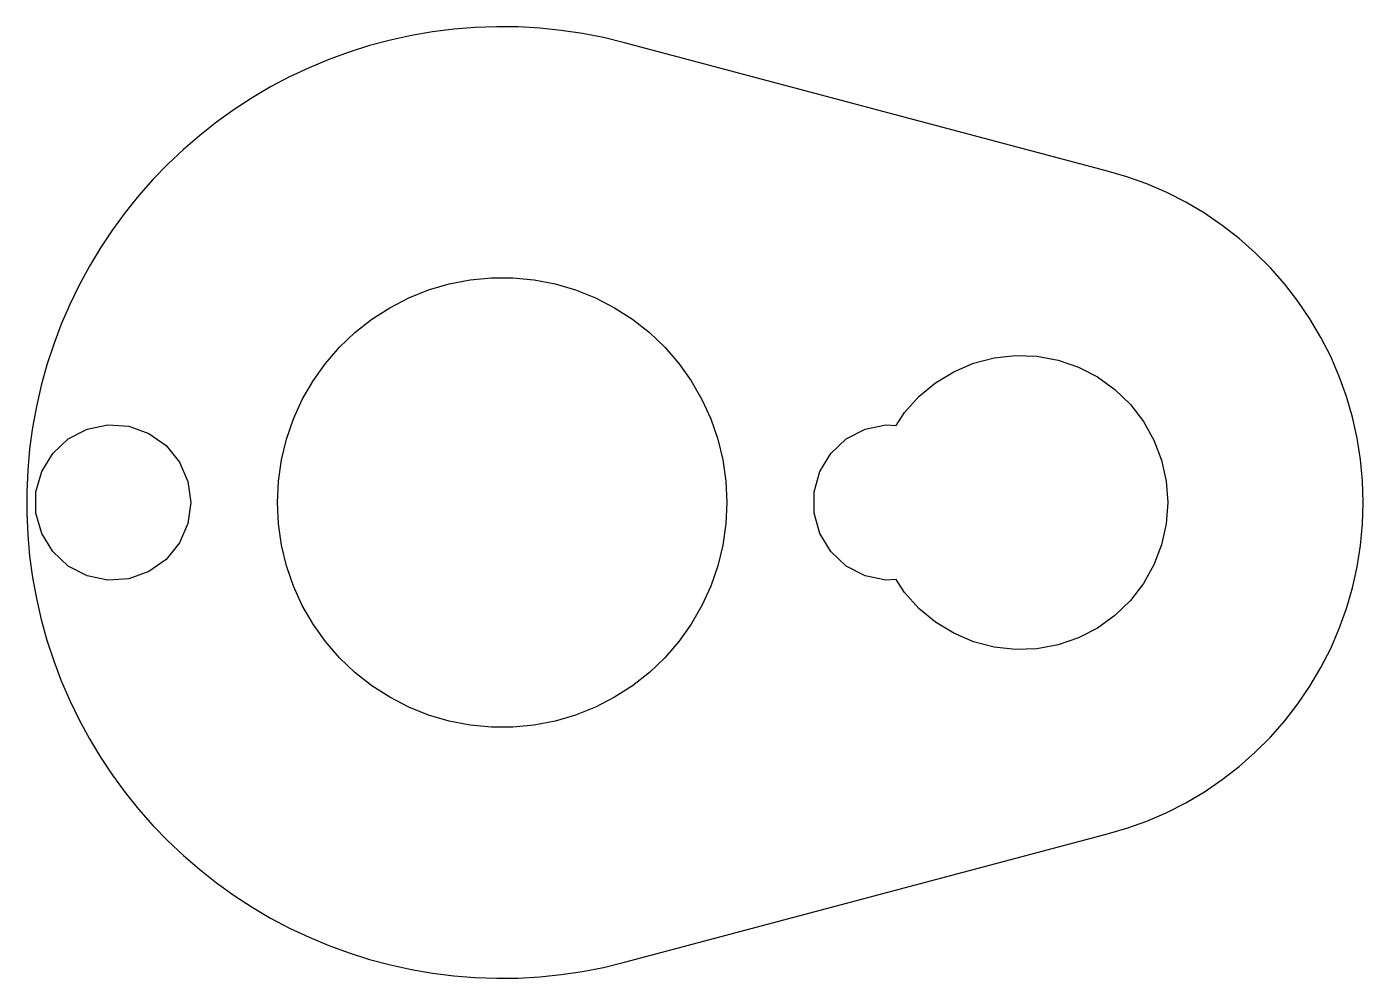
# Model space of a CAD drawing. Header units: metres. Extents: x -5.5 to 10, y -5.5 to 5.5.
import ezdxf

# ---------------------------------------------------------------- set-up
doc = ezdxf.new("R2010")
doc.units = ezdxf.units.M

msp = doc.modelspace()

# ---------------------------------------------------------------- linework, layer by layer
for p, q in [((-0.805084, 5.44075), (-1.05013, 5.3988)), ((-0.558411, 5.47157), (-0.805084, 5.44075)), ((-0.310593, 5.49121), (-0.558411, 5.47157)), ((-0.062149, 5.49963), (-0.310593, 5.49121)), ((0.186417, 5.49683), (-0.062149, 5.49963)), ((0.434616, 5.48279), (0.186417, 5.49683)), ((0.681931, 5.45755), (0.434616, 5.48279)), ((0.927841, 5.42116), (0.681931, 5.45755)), ((1.17186, 5.3737), (0.927841, 5.42116)), ((-1.53325, 5.28195), (-1.77036, 5.20728)), ((-1.293, 5.34584), (-1.53325, 5.28195)), ((-1.05013, 5.3988), (-1.293, 5.34584)), ((1.41348, 5.31526), (1.17186, 5.3737)), ((6.9848, 3.83559), (1.41348, 5.31526)), ((-2.00386, 5.12196), (-2.23326, 5.02617)), ((-1.77036, 5.20728), (-2.00386, 5.12196)), ((-2.23326, 5.02617), (-2.4581, 4.92012)), ((-2.67792, 4.80403), (-2.89226, 4.67812)), ((-2.4581, 4.92012), (-2.67792, 4.80403)), ((-2.89226, 4.67812), (-3.10069, 4.54263)), ((-3.10069, 4.54263), (-3.3028, 4.39789)), ((-3.3028, 4.39789), (-3.49815, 4.24414)), ((-3.49815, 4.24414), (-3.68637, 4.08174)), ((-3.68637, 4.08174), (-3.86705, 3.911)), ((-3.86705, 3.911), (-4.03983, 3.73225)), ((-4.03983, 3.73225), (-4.20435, 3.5459)), ((7.22369, 3.76617), (6.9848, 3.83559)), ((7.45776, 3.6819), (7.22369, 3.76617)), ((7.68608, 3.58311), (7.45776, 3.6819)), ((7.90773, 3.47017), (7.68608, 3.58311)), ((-4.20435, 3.5459), (-4.36028, 3.35229)), ((8.12187, 3.34354), (7.90773, 3.47017)), ((-4.36028, 3.35229), (-4.50731, 3.15184)), ((8.32762, 3.2037), (8.12187, 3.34354)), ((-4.50731, 3.15184), (-4.64513, 2.94495)), ((8.52419, 3.05122), (8.32762, 3.2037)), ((-4.64513, 2.94495), (-4.77345, 2.73203)), ((8.7108, 2.8867), (8.52419, 3.05122)), ((8.8867, 2.7108), (8.7108, 2.8867)), ((-4.77345, 2.73203), (-4.89203, 2.51353)), ((9.05122, 2.52419), (8.8867, 2.7108)), ((-4.89203, 2.51353), (-5.00063, 2.28992)), ((-0.850372, 2.457), (-0.612961, 2.5267)), ((-0.612961, 2.5267), (-0.37001, 2.57353)), ((-0.37001, 2.57353), (-0.123703, 2.59705)), ((-0.123703, 2.59705), (0.123703, 2.59705)), ((0.123703, 2.59705), (0.37001, 2.57353)), ((0.37001, 2.57353), (0.612961, 2.5267)), ((0.612961, 2.5267), (0.850372, 2.457)), ((9.2037, 2.32762), (9.05122, 2.52419)), ((-1.29999, 2.25166), (-1.08008, 2.36504)), ((-1.08008, 2.36504), (-0.850372, 2.457)), ((0.850372, 2.457), (1.08008, 2.36504)), ((1.08008, 2.36504), (1.29999, 2.25166)), ((9.34354, 2.12187), (9.2037, 2.32762)), ((-5.00063, 2.28992), (-5.09898, 2.06161)), ((-1.50813, 2.11789), (-1.29999, 2.25166)), ((1.29999, 2.25166), (1.50813, 2.11789)), ((-5.09898, 2.06161), (-5.18694, 1.82909)), ((-1.70264, 1.96494), (-1.50813, 2.11789)), ((1.50813, 2.11789), (1.70264, 1.96494)), ((9.47017, 1.90773), (9.34354, 2.12187)), ((-1.8817, 1.7942), (-1.70264, 1.96494)), ((1.70264, 1.96494), (1.8817, 1.7942)), ((9.58311, 1.68608), (9.47017, 1.90773)), ((-5.18694, 1.82909), (-5.2643, 1.59283)), ((-2.04373, 1.60721), (-1.8817, 1.7942)), ((1.8817, 1.7942), (2.04373, 1.60721)), ((-5.2643, 1.59283), (-5.33089, 1.35333)), ((-2.18726, 1.40565), (-2.04373, 1.60721)), ((2.04373, 1.60721), (2.18726, 1.40565)), ((5.22269, 1.51187), (5.4511, 1.60893)), ((5.4511, 1.60893), (5.69121, 1.67171)), ((5.69121, 1.67171), (5.93791, 1.69885)), ((5.93791, 1.69885), (6.18593, 1.68979)), ((6.18593, 1.68979), (6.42998, 1.64471)), ((6.42998, 1.64471), (6.66487, 1.56458)), ((6.66487, 1.56458), (6.88559, 1.4511)), ((9.6819, 1.45776), (9.58311, 1.68608)), ((-2.31096, 1.19138), (-2.18726, 1.40565)), ((2.18726, 1.40565), (2.31096, 1.19138)), ((5.01083, 1.38258), (5.22269, 1.51187)), ((6.88559, 1.4511), (7.08743, 1.30669)), ((9.76617, 1.22369), (9.6819, 1.45776)), ((-5.33089, 1.35333), (-5.3866, 1.11107)), ((4.82007, 1.22383), (5.01083, 1.38258)), ((7.08743, 1.30669), (7.2661, 1.13443)), ((-5.3866, 1.11107), (-5.4313, 0.866516)), ((-2.41374, 0.966309), (-2.31096, 1.19138)), ((2.31096, 1.19138), (2.41374, 0.966309)), ((4.65445, 1.03899), (4.82007, 1.22383)), ((7.2661, 1.13443), (7.41779, 0.938004)), ((9.83559, 0.984802), (9.76617, 1.22369)), ((-2.49467, 0.732498), (-2.41374, 0.966309)), ((2.41374, 0.966309), (2.49467, 0.732498)), ((4.55579, 0.889877), (4.65445, 1.03899)), ((7.41779, 0.938004), (7.53926, 0.721573)), ((9.88985, 0.74202), (9.83559, 0.984802)), ((-5.4313, 0.866516), (-5.4649, 0.620209)), ((-5.019, 0.73526), (-4.80139, 0.848022)), ((-4.80139, 0.848022), (-4.56142, 0.897888)), ((-4.56142, 0.897888), (-4.31688, 0.881165)), ((-4.31688, 0.881165), (-4.08594, 0.799088)), ((-4.08594, 0.799088), (-3.8857, 0.657745)), ((3.98099, 0.73526), (4.19859, 0.848022)), ((4.19859, 0.848022), (4.43857, 0.897888)), ((4.43857, 0.897888), (4.55579, 0.889877)), ((-5.4649, 0.620209), (-5.48735, 0.372635)), ((-5.19814, 0.567978), (-5.019, 0.73526)), ((-3.8857, 0.657745), (-3.73102, 0.467621)), ((-2.55301, 0.49205), (-2.49467, 0.732498)), ((2.49467, 0.732498), (2.55301, 0.49205)), ((3.80185, 0.567978), (3.98099, 0.73526)), ((7.53926, 0.721573), (7.62791, 0.489761)), ((9.92877, 0.496307), (9.88985, 0.74202)), ((-5.32549, 0.358551), (-5.19814, 0.567978)), ((-3.73102, 0.467621), (-3.63336, 0.242813)), ((-2.58823, 0.247131), (-2.55301, 0.49205)), ((2.55301, 0.49205), (2.58823, 0.247131)), ((3.6745, 0.358551), (3.80185, 0.567978)), ((7.62791, 0.489761), (7.68187, 0.247513)), ((9.95218, 0.248642), (9.92877, 0.496307)), ((-5.48735, 0.372635), (-5.49858, 0.124283)), ((-5.39162, 0.122543), (-5.32549, 0.358551)), ((3.60837, 0.122543), (3.6745, 0.358551)), ((-3.63336, 0.242813), (-3.59999, 0)), ((-2.59999, 0), (-2.58823, 0.247131)), ((2.58823, 0.247131), (2.59999, 0)), ((7.68187, 0.247513), (7.7, 0)), ((9.95999, 0), (9.95218, 0.248642)), ((-5.49858, 0.124283), (-5.49858, -0.124283)), ((-5.39162, -0.122543), (-5.39162, 0.122543)), ((-3.59999, 0), (-3.63336, -0.242813)), ((-2.58823, -0.247131), (-2.59999, 0)), ((2.59999, 0), (2.58823, -0.247131)), ((3.60837, -0.122543), (3.60837, 0.122543)), ((7.7, 0), (7.68187, -0.247513)), ((9.95218, -0.248642), (9.95999, 0)), ((-5.49858, -0.124283), (-5.48735, -0.372635)), ((-5.32549, -0.358551), (-5.39162, -0.122543)), ((3.6745, -0.358551), (3.60837, -0.122543)), ((-3.63336, -0.242813), (-3.73102, -0.467621)), ((-2.55301, -0.49205), (-2.58823, -0.247131)), ((2.58823, -0.247131), (2.55301, -0.49205)), ((7.68187, -0.247513), (7.62791, -0.489761)), ((9.92877, -0.496307), (9.95218, -0.248642)), ((-5.48735, -0.372635), (-5.4649, -0.620209)), ((-5.19814, -0.567978), (-5.32549, -0.358551)), ((3.80185, -0.567978), (3.6745, -0.358551)), ((-5.019, -0.73526), (-5.19814, -0.567978)), ((-3.73102, -0.467621), (-3.8857, -0.657745)), ((-2.49467, -0.732498), (-2.55301, -0.49205)), ((2.55301, -0.49205), (2.49467, -0.732498)), ((3.98099, -0.73526), (3.80185, -0.567978)), ((7.62791, -0.489761), (7.53926, -0.721573)), ((9.88985, -0.74202), (9.92877, -0.496307)), ((-5.4649, -0.620209), (-5.4313, -0.866516)), ((-4.80139, -0.848022), (-5.019, -0.73526)), ((-3.8857, -0.657745), (-4.08594, -0.799088)), ((-2.41374, -0.966309), (-2.49467, -0.732498)), ((2.49467, -0.732498), (2.41374, -0.966309)), ((4.19859, -0.848022), (3.98099, -0.73526)), ((7.53926, -0.721573), (7.41779, -0.938004)), ((9.83559, -0.984802), (9.88985, -0.74202)), ((-5.4313, -0.866516), (-5.3866, -1.11107)), ((-4.56142, -0.897888), (-4.80139, -0.848022)), ((-4.31688, -0.881165), (-4.56142, -0.897888)), ((-4.08594, -0.799088), (-4.31688, -0.881165)), ((4.43857, -0.897888), (4.19859, -0.848022)), ((4.55579, -0.889877), (4.43857, -0.897888)), ((4.65445, -1.03899), (4.55579, -0.889877)), ((-2.31096, -1.19138), (-2.41374, -0.966309)), ((2.41374, -0.966309), (2.31096, -1.19138)), ((4.82007, -1.22383), (4.65445, -1.03899)), ((7.41779, -0.938004), (7.2661, -1.13443)), ((9.76617, -1.22369), (9.83559, -0.984802)), ((-5.3866, -1.11107), (-5.33089, -1.35333)), ((-2.18726, -1.40565), (-2.31096, -1.19138)), ((2.31096, -1.19138), (2.18726, -1.40565)), ((5.01083, -1.38258), (4.82007, -1.22383)), ((7.2661, -1.13443), (7.08743, -1.30669)), ((9.6819, -1.45776), (9.76617, -1.22369)), ((-5.33089, -1.35333), (-5.2643, -1.59283)), ((5.22269, -1.51187), (5.01083, -1.38258)), ((7.08743, -1.30669), (6.88559, -1.4511)), ((-2.04373, -1.60721), (-2.18726, -1.40565)), ((2.18726, -1.40565), (2.04373, -1.60721)), ((5.4511, -1.60893), (5.22269, -1.51187)), ((6.88559, -1.4511), (6.66487, -1.56458)), ((9.58311, -1.68608), (9.6819, -1.45776)), ((-5.2643, -1.59283), (-5.18694, -1.82909)), ((-1.8817, -1.7942), (-2.04373, -1.60721)), ((2.04373, -1.60721), (1.8817, -1.7942)), ((5.69121, -1.67171), (5.4511, -1.60893)), ((5.93791, -1.69885), (5.69121, -1.67171)), ((6.18593, -1.68979), (5.93791, -1.69885)), ((6.42998, -1.64471), (6.18593, -1.68979)), ((6.66487, -1.56458), (6.42998, -1.64471)), ((9.47017, -1.90773), (9.58311, -1.68608)), ((-5.18694, -1.82909), (-5.09898, -2.06161)), ((-1.70264, -1.96494), (-1.8817, -1.7942)), ((1.8817, -1.7942), (1.70264, -1.96494)), ((-1.50813, -2.11789), (-1.70264, -1.96494)), ((1.70264, -1.96494), (1.50813, -2.11789)), ((9.34354, -2.12187), (9.47017, -1.90773)), ((-5.09898, -2.06161), (-5.00063, -2.28992)), ((-1.29999, -2.25166), (-1.50813, -2.11789)), ((1.50813, -2.11789), (1.29999, -2.25166)), ((9.2037, -2.32762), (9.34354, -2.12187)), ((-5.00063, -2.28992), (-4.89203, -2.51353)), ((-1.08008, -2.36504), (-1.29999, -2.25166)), ((1.29999, -2.25166), (1.08008, -2.36504)), ((-0.850372, -2.457), (-1.08008, -2.36504)), ((-0.612961, -2.5267), (-0.850372, -2.457)), ((0.850372, -2.457), (0.612961, -2.5267)), ((1.08008, -2.36504), (0.850372, -2.457)), ((9.05122, -2.52419), (9.2037, -2.32762)), ((-4.89203, -2.51353), (-4.77345, -2.73203)), ((-0.37001, -2.57353), (-0.612961, -2.5267)), ((-0.123703, -2.59705), (-0.37001, -2.57353)), ((0.123703, -2.59705), (-0.123703, -2.59705)), ((0.37001, -2.57353), (0.123703, -2.59705)), ((0.612961, -2.5267), (0.37001, -2.57353)), ((8.8867, -2.7108), (9.05122, -2.52419)), ((-4.77345, -2.73203), (-4.64513, -2.94495)), ((8.7108, -2.8867), (8.8867, -2.7108)), ((8.52419, -3.05122), (8.7108, -2.8867)), ((-4.64513, -2.94495), (-4.50731, -3.15184)), ((8.32762, -3.2037), (8.52419, -3.05122)), ((-4.50731, -3.15184), (-4.36028, -3.35229)), ((8.12187, -3.34354), (8.32762, -3.2037)), ((-4.36028, -3.35229), (-4.20435, -3.5459)), ((7.90773, -3.47017), (8.12187, -3.34354)), ((-4.20435, -3.5459), (-4.03983, -3.73225)), ((7.68608, -3.58311), (7.90773, -3.47017)), ((7.22369, -3.76617), (7.45776, -3.6819)), ((7.45776, -3.6819), (7.68608, -3.58311)), ((-4.03983, -3.73225), (-3.86705, -3.911)), ((1.41348, -5.31526), (6.9848, -3.83559)), ((6.9848, -3.83559), (7.22369, -3.76617)), ((-3.86705, -3.911), (-3.68637, -4.08174)), ((-3.68637, -4.08174), (-3.49815, -4.24414)), ((-3.49815, -4.24414), (-3.3028, -4.39789)), ((-3.3028, -4.39789), (-3.10069, -4.54263)), ((-3.10069, -4.54263), (-2.89226, -4.67812)), ((-2.89226, -4.67812), (-2.67792, -4.80403)), ((-2.67792, -4.80403), (-2.4581, -4.92012)), ((-2.4581, -4.92012), (-2.23326, -5.02617)), ((-2.23326, -5.02617), (-2.00386, -5.12196)), ((-2.00386, -5.12196), (-1.77036, -5.20728)), ((-1.77036, -5.20728), (-1.53325, -5.28195)), ((-1.53325, -5.28195), (-1.293, -5.34584)), ((-1.293, -5.34584), (-1.05013, -5.3988)), ((-1.05013, -5.3988), (-0.805084, -5.44075)), ((0.927841, -5.42116), (1.17186, -5.3737)), ((1.17186, -5.3737), (1.41348, -5.31526)), ((-0.805084, -5.44075), (-0.558411, -5.47157)), ((-0.558411, -5.47157), (-0.310593, -5.49121)), ((-0.310593, -5.49121), (-0.062149, -5.49963)), ((-0.062149, -5.49963), (0.186417, -5.49683)), ((0.186417, -5.49683), (0.434616, -5.48279)), ((0.434616, -5.48279), (0.681931, -5.45755)), ((0.681931, -5.45755), (0.927841, -5.42116))]:
    msp.add_line(p, q)

doc.saveas('drawing.dxf')
